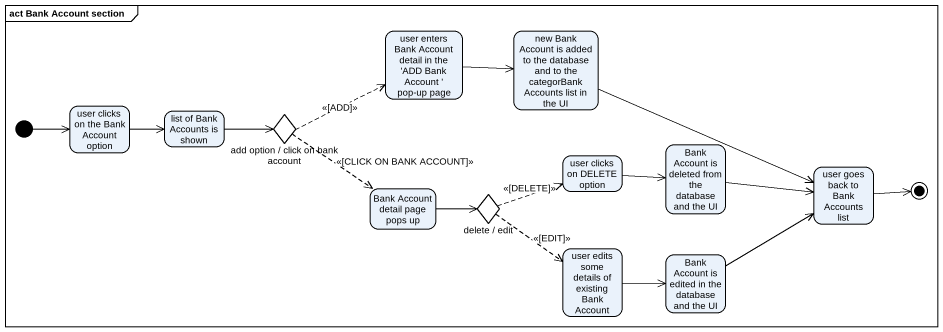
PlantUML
@startuml
mainframe act Bank Account section
hide empty description
state "user enters Bank Account detail in the 'ADD Bank Account ' pop-up page" as user_enters_Bank_Account
state "new Bank Account is added to the database and to the categorBank Accounts list in the UI" as new_Bank_Account_is_added
state "user clicks on the Bank Account option" as user_clicks_on_the_Bank
state "list of Bank Accounts is shown" as list_of_Bank_Accounts_is
state "add option / click on bank account" as add_option_click_on_bank <<choice>>
state "user clicks on DELETE option" as user_clicks_on_DELETE_option
state "Bank Account is deleted from the database and the UI" as Bank_Account_is_deleted
state "user goes back to Bank Accounts list" as user_goes_back_to_Bank
state "Bank Account detail page pops up" as Bank_Account_detail_page
state "delete / edit" as delete_edit <<choice>>
state "user edits some details of existing Bank Account" as user_edits_some_details_of
state "Bank Account is edited in the database and the UI" as Bank_Account_is_edited_in
[*] -right-> user_clicks_on_the_Bank
user_enters_Bank_Account -right-> new_Bank_Account_is_added
new_Bank_Account_is_added -right-> user_goes_back_to_Bank
user_clicks_on_the_Bank -right-> list_of_Bank_Accounts_is
list_of_Bank_Accounts_is -right-> add_option_click_on_bank
add_option_click_on_bank -right[dashed]-> user_enters_Bank_Account : <<[ADD]>>
add_option_click_on_bank -[dashed]-> Bank_Account_detail_page : <<[CLICK ON BANK ACCOUNT]>>
user_clicks_on_DELETE_option -right-> Bank_Account_is_deleted
Bank_Account_is_deleted -right-> user_goes_back_to_Bank
Bank_Account_detail_page -right-> delete_edit
delete_edit -right[dashed]-> user_clicks_on_DELETE_option : <<[DELETE]>>
delete_edit -[dashed]-> user_edits_some_details_of : <<[EDIT]>>
user_edits_some_details_of -right-> Bank_Account_is_edited_in
Bank_Account_is_edited_in -right-> user_goes_back_to_Bank
user_goes_back_to_Bank -right-> [*]
@enduml
